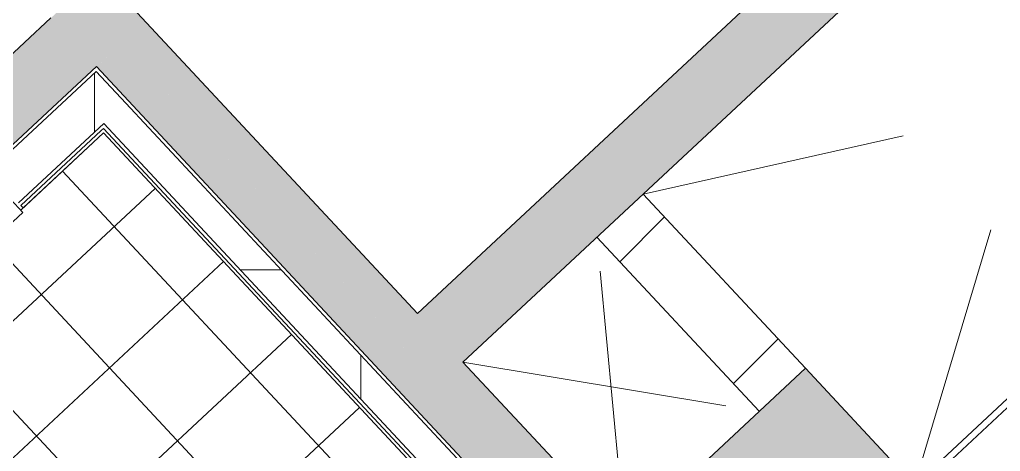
# Model space of a CAD drawing. Header units: millimetres. Extents: x -71377 to 516042, y -145869 to 441446.
# Drawn here: x 274790 to 277735, y 234502 to 235799 of the extents above; entities that cross this region are included whole.
import ezdxf

# ---------------------------------------------------------------- set-up
doc = ezdxf.new("R2010")
doc.units = ezdxf.units.MM
doc.header["$LTSCALE"] = 1000
doc.linetypes.add('_점선_S_', pattern=[1.6, 0.8, -0.8])
for name, color, linetype, lineweight in [('A-ele-8', 8, 'Continuous', 5), ('A-fnsh', 5, 'Continuous', 5), ('A-glas', 5, 'Continuous', 5), ('A-hat', 251, 'Continuous', 5), ('A-insu', 251, 'Continuous', 5), ('A-wind', 4, 'Continuous', 5), ('A-wind-hdln', 8, 'Continuous', 5), ('A_bwall', 3, 'Continuous', 5), ('A_cwall', 2, 'Continuous', 5), ('A_fnsh-4', 4, 'Continuous', 5), ('AA_오픈', 8, '_점선_S_', 5)]:
    doc.layers.add(name, color=color, linetype=linetype, lineweight=lineweight)
pattern_1 = [(0, (-96985.9, -23353.2), (0, 800), []), (270, (-96985.9, -23353.2), (800, 5e-14), [])]

# ---------------------------------------------------------------- blocks, each defined once
blk = doc.blocks.new('미서기창__이중창_ - _A_PW_8X6-2150790-지반층 배치도')
at = {"layer": 'A-glas'}
for p, q in [((-320, 66), (-25, 66)), ((-320, 54), (-25, 54)), ((25, 26), (320, 26)), ((25, 14), (320, 14)), ((-320, -44), (-25, -44)), ((-320, -56), (-25, -56)), ((25, -84), (320, -84)), ((25, -96), (320, -96))]:
    blk.add_line(p, q, dxfattribs=at)
at = {"layer": 'A-wind'}
for p, q in [((-400, -15), (-400, 95)), ((-400, 95), (-360, 95)), ((-360, 95), (-360, 80)), ((400, 95), (360, 95)), ((360, 95), (360, 40)), ((400, -15), (400, 95)), ((-360, 80), (-380, 80)), ((-380, 80), (-380, 40)), ((-320, 78), (-370, 78)), ((-370, 78), (-370, 42)), ((-320, 42), (-320, 78)), ((25, 78), (-25, 78)), ((-25, 78), (-25, 42)), ((25, 42), (25, 78)), ((-380, 40), (-360, 40)), ((-370, 42), (-320, 42)), ((-360, 40), (-360, -15)), ((-25, 42), (25, 42)), ((25, 38), (-25, 38)), ((-25, 38), (-25, 2)), ((25, 2), (25, 38)), ((370, 38), (320, 38)), ((320, 38), (320, 2)), ((360, 40), (380, 40)), ((370, 2), (370, 38)), ((380, 40), (380, 0)), ((-25, 2), (25, 2)), ((320, 2), (370, 2)), ((380, 0), (360, 0)), ((360, 0), (360, -15)), ((-360, -15), (-400, -15)), ((-400, -15), (-400, -155)), ((-360, -30), (-360, -15)), ((400, -15), (360, -15)), ((360, -15), (360, -70)), ((400, -155), (400, -15)), ((-380, -70), (-380, -30)), ((-380, -30), (-360, -30)), ((-320, -32), (-370, -32)), ((-370, -32), (-370, -68)), ((-320, -68), (-320, -32)), ((25, -32), (-25, -32)), ((-25, -32), (-25, -68)), ((25, -68), (25, -32)), ((-360, -70), (-380, -70)), ((-370, -68), (-320, -68)), ((-360, -155), (-360, -70)), ((-25, -68), (25, -68)), ((25, -72), (-25, -72)), ((-25, -72), (-25, -108)), ((25, -108), (25, -72)), ((370, -72), (320, -72)), ((320, -72), (320, -108)), ((360, -70), (380, -70)), ((370, -108), (370, -72)), ((380, -70), (380, -110)), ((-25, -108), (25, -108)), ((320, -108), (370, -108)), ((380, -110), (360, -110)), ((360, -110), (360, -155)), ((-400, -155), (-360, -155)), ((360, -155), (400, -155))]:
    blk.add_line(p, q, dxfattribs=at)
at = {"layer": 'A-wind-hdln'}
for p, q in [((0, -255), (0, 195)), ((360, 95), (-360, 95)), ((-320, 78), (-25, 78)), ((-320, 42), (-25, 42)), ((25, 38), (320, 38)), ((25, 2), (320, 2)), ((360, -15), (-360, -15)), ((-320, -32), (-25, -32)), ((-320, -68), (-25, -68)), ((25, -72), (320, -72)), ((25, -108), (320, -108)), ((-360, -155), (360, -155))]:
    blk.add_line(p, q, dxfattribs=at)
blk = doc.blocks.new('대장2_59A_1층_rvt-6-지반층 배치도')
at = {"layer": 'A-hat'}
h = blk.add_hatch(dxfattribs=at)
h.set_pattern_fill('FP_55', color=256, style=0, pattern_type=2)
h.set_pattern_definition(pattern_1)
h.paths.add_polyline_path([(10887.6, -32934.8), (11231.3, -32614.3), (11142.7, -32519.2), (10805.6, -32846.9)])
h.paths.add_polyline_path([(11831, -32055), (12152.8, -31755), (12064.2, -31659.9), (11742.4, -31960)])
h = blk.add_hatch(dxfattribs=at)
h.set_pattern_fill('FP_55', color=256, style=0, pattern_type=2)
h.set_pattern_definition(pattern_1)
h.paths.add_polyline_path([(13638.5, -33480.2), (13704.4, -33418.8), (12152.8, -31755), (12087, -31816.3), (13466, -33295.1)])
h = blk.add_hatch(dxfattribs=at)
h.set_pattern_fill('FP_129', color=256, style=0, pattern_type=2)
h.set_pattern_definition([(313, (12054.05, -33064), (219.406, 204.6), []), (223, (12054.05, -33064), (204.6, -219.406), [])])
h.paths.add_polyline_path([(12400, -33794.2), (12721.8, -33494.2), (12885.5, -33669.7), (13361.9, -33212.9), (12086, -31844.6), (10915.8, -32935.8), (11516.6, -33565.2), (11874.9, -33231.1), (12331.2, -33720.4)])
at = {"layer": 'A-ele-8'}
blk.add_line((11844.7, -32069.7), (11838.2, -32062.7), dxfattribs=at)
at = {"layer": 'A-fnsh'}
for p, q in [((11837.4, -32076.5), (12086, -31844.6)), ((12086, -31844.6), (13368.2, -33219.6))]:
    blk.add_line(p, q, dxfattribs=at)
at = {"layer": 'A-insu'}
for p, q in [((11742.4, -31960), (12064.2, -31659.9)), ((12064.2, -31659.9), (12152.8, -31755)), ((12152.8, -31755), (13643, -33353)), ((12087, -31816.3), (11831, -32055)), ((13382.8, -33205.9), (12087, -31816.3))]:
    blk.add_line(p, q, dxfattribs=at)
at = {"layer": 'A_fnsh-4'}
for p, q in [((11838.2, -32062.7), (12079.5, -31837.7)), ((12079.5, -31837.7), (12086.5, -31831.2)), ((12086.5, -31831.2), (13375.1, -33213.1)), ((12086, -31844.6), (11844.7, -32069.7)), ((13368.2, -33219.6), (12086, -31844.6)), ((11844.7, -32069.7), (11838.2, -32062.7))]:
    blk.add_line(p, q, dxfattribs=at)
at = {"layer": 'A-wind-hdln', "extrusion": (0, 0, -1), "zscale": -1, "rotation": 136.999998751524}
blk.add_blockref('미서기창__이중창_ - _A_PW_8X6-2150790-지반층 배치도', (-11486.8, -32287.1), dxfattribs=at)

msp = doc.modelspace()

# ---------------------------------------------------------------- hatches: boundary and pattern name
at = {"layer": 'A-hat'}
for points in [[(276068.7, 234826.1), (278116.5, 236735.7), (278025.7, 236819.4), (275984.7, 234916.1), (275995.5, 234904.6)], [(276121.1, 234769.9), (278168.8, 236679.3), (278116.5, 236735.7), (276068.7, 234826.1)], [(275093.2, 235725.6), (275166.3, 235793.8), (275029.9, 235940), (274956.8, 235871.8), (275020.4, 235803.6)], [(274690.9, 235350.5), (275093.2, 235725.6), (274956.8, 235871.8), (274554.5, 235496.7), (274642.7, 235402.2)], [(275995.5, 234757.9), (276068.7, 234826.1), (275166.3, 235793.8), (275093.2, 235725.6), (275984.7, 234769.5)], [(276598.9, 233964.3), (276745.2, 234100.7), (276068.7, 234826.1), (275995.5, 234757.9), (275093.2, 235725.6), (275020.1, 235657.4), (276335.3, 234246.9)], [(276745.2, 234100.7), (277286.4, 234605.4), (277150, 234751.6), (276608.8, 234246.9)], [(278504.1, 233006.2), (278650.4, 233142.6), (277286.4, 234605.4), (277140.1, 234469), (278240.5, 233288.9)]]:
    msp.add_hatch(color=256, dxfattribs=at).paths.add_polyline_path(points)
h = msp.add_hatch(dxfattribs=at)
h.set_pattern_fill('FP_12', color=256, scale=1000, style=0, pattern_type=2)
h.set_pattern_definition([(45, (165969.5, 243949.9), (-353.5534, 353.5534), [])])
h.paths.add_polyline_path([(277011, 234622), (277150, 234751.6), (276662.3, 235274.5), (276523.4, 235145)])

# ---------------------------------------------------------------- linework, layer by layer
at = {"layer": 'A-insu'}
msp.add_line((274554.5, 235496.7), (274883.7, 235803.6), dxfattribs=at)
at = {"layer": 'A_bwall'}
for p, q in [((277150, 234751.6), (276662.3, 235274.5)), ((276523.4, 235145), (277011, 234622))]:
    msp.add_line(p, q, dxfattribs=at)
at = {"layer": 'A_cwall'}
for p, q in [((278032.5, 236825.7), (275984.7, 234916.1)), ((276121.1, 234769.9), (278168.9, 236679.5)), ((275029.9, 235940), (275984.7, 234916.1)), ((274554.5, 235496.7), (274883.7, 235803.6)), ((274690.9, 235350.5), (275020.1, 235657.4)), ((275020.1, 235657.4), (276598.9, 233964.3)), ((276608.8, 234246.9), (276121.1, 234769.9)), ((277150, 234751.6), (276608.8, 234246.9)), ((278514, 233288.9), (277150, 234751.6))]:
    msp.add_line(p, q, dxfattribs=at)
at = {"layer": 'A_fnsh-4'}
for p, q in [((278969.1, 235791.7), (277477.3, 234400.6)), ((277491, 234386), (277999.2, 234859.9))]:
    msp.add_line(p, q, dxfattribs=at)
at = {"layer": 'AA_오픈'}
for p, q in [((277477.3, 234400.6), (278154.1, 236665.7)), ((276662.3, 235274.5), (278969.1, 235791.7)), ((276608.8, 234246.9), (276523.4, 235145)), ((276121.1, 234769.9), (277011, 234622))]:
    msp.add_line(p, q, dxfattribs=at)

# ---------------------------------------------------------------- block references
msp.add_blockref('대장2_59A_1층_rvt-6-지반층 배치도', (262955.4, 267303.1))

doc.saveas('drawing.dxf')
